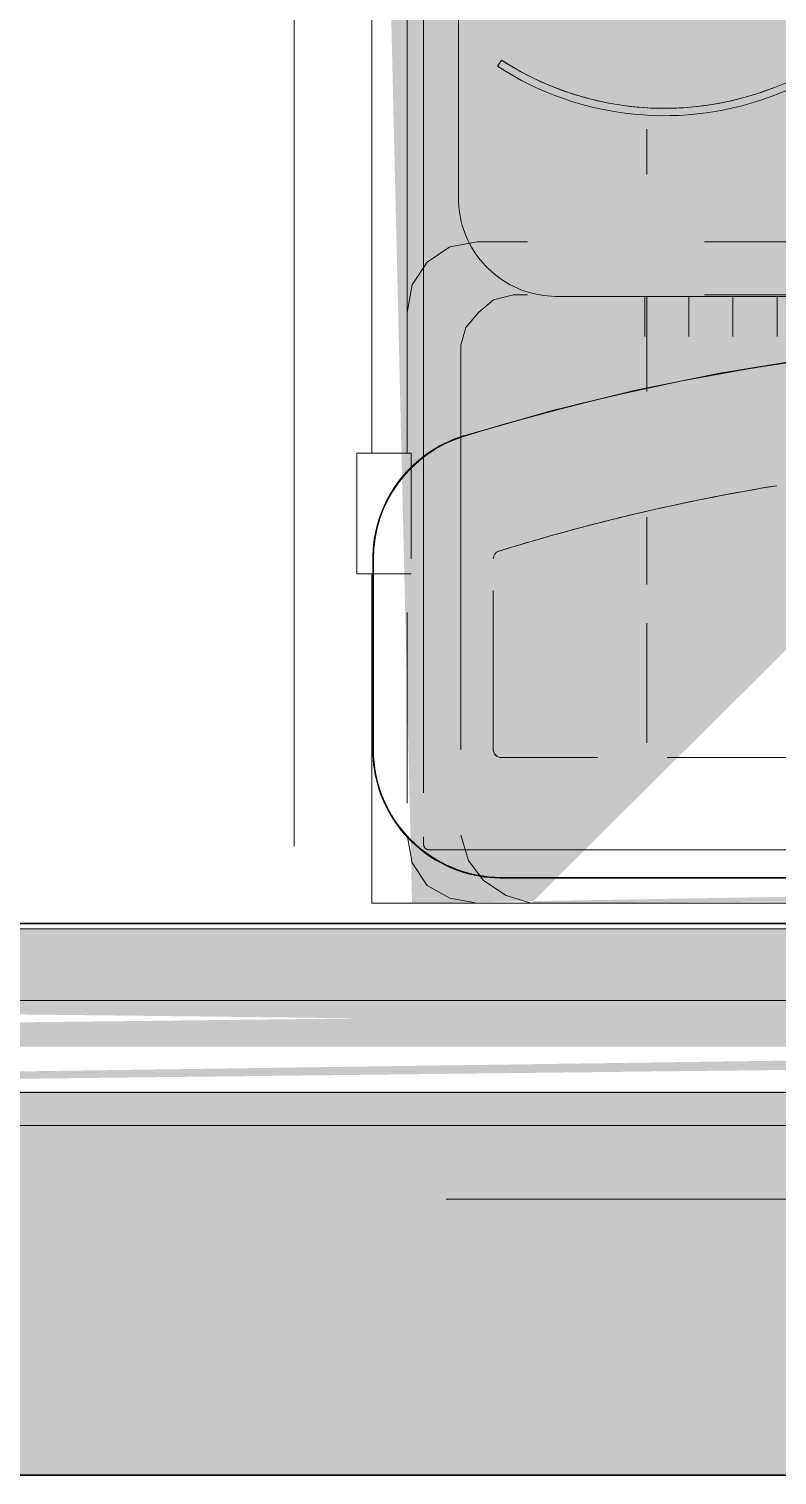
# Model space of a CAD drawing. Header units: metres. Extents: x 5 to 242, y -3 to 162.
# Drawn here: x 186.9233 to 187.1268, y 80.4457 to 80.8389 of the extents above; entities that cross this region are included whole.
import ezdxf

# ---------------------------------------------------------------- set-up
doc = ezdxf.new("R2010")
doc.units = ezdxf.units.M
doc.linetypes.add('IMPORT-Dashed _3_', pattern=[0.75, 0.5, -0.25])
doc.layers.add('1053_ARQ_BASE_MATADOURO_dwg', color=7, linetype='Continuous', lineweight=5, true_color=0x767676)
for name, color, linetype, lineweight in [('A-EQUIPAMENTOS', 7, 'Continuous', 5), ('A-PAREDE', 7, 'Continuous', 30), ('A-WALL', 7, 'Continuous', 9), ('A_lay', 7, 'Continuous', 5), ('A_PROJEÇÃO', 7, 'IMPORT-Dashed _3_', 5), ('P-PIPE', 7, 'Continuous', 5), ('P-SANR-FIXT', 7, 'Continuous', 5)]:
    doc.layers.add(name, color=color, linetype=linetype, lineweight=lineweight)

# ---------------------------------------------------------------- blocks, each defined once
blk = doc.blocks.new('UT_Bacia com caixa acoplada - UT_Bacia com caixa acoplada-V42-TÉRREO 1_20')
at = {"layer": 'P-SANR-FIXT', "color": 9, "true_color": 0xc0c0c0}
for p, q in [((0.1649999999997719, -0.01229811905153783), (-0.1650000000001877, -0.01229811905153783)), ((-0.1649999999999998, -0.01245945945945865), (0.165, -0.01245945945945865)), ((0.165, -0.01249999999999924), (-0.1649999999999998, -0.01249999999999924)), ((0.1672043461841086, -0.09040602553505615), (0.1672043461841085, -0.04729894077870246)), ((0.1672043461841087, -0.09040602553505615), (0.1672043461841086, -0.04729894077870244)), ((0.1997989407787032, -0.09910397061031756), (0.1997989407787032, -0.04729894077870239)), ((0.1998394813192438, -0.04729894077870239), (0.1998394813192439, -0.09910397061031756)), ((0.2000008217270745, -0.09910397061041332), (0.2000008217270745, -0.04729894077877107)), ((0.1861473656077662, -0.4288368561510161), (0.1861473656077662, -0.09910397061041332)), ((0.08999999999999939, -0.1595600000000009), (0.08999999999999939, -0.1704400000000009)), ((0.08999999999999939, -0.1595600000000009), (0.08999999999999939, -0.1704400000000009)), ((0.08999999999999937, -0.1689100000000008), (0.08999999999999937, -0.1610900000000008)), ((0.08999999999999937, -0.1689100000000008), (0.08999999999999937, -0.1610900000000008)), ((0.1019999999999994, -0.1704400000000009), (0.1019999999999994, -0.1595600000000009)), ((0.1019999999999994, -0.1704400000000009), (0.1019999999999994, -0.1595600000000009)), ((0.1019999999999994, -0.1595600000000009), (0.1019999999999994, -0.1704400000000009)), ((0.1019999999999994, -0.1595600000000009), (0.1019999999999994, -0.1704400000000009)), ((0.1139999999999994, -0.1595600000000009), (0.1139999999999994, -0.1704400000000009)), ((0.1139999999999994, -0.1595600000000009), (0.1139999999999994, -0.1704400000000009)), ((0.1139999999999994, -0.1704400000000009), (0.1139999999999994, -0.1595600000000009)), ((0.1139999999999994, -0.1704400000000009), (0.1139999999999994, -0.1595600000000009)), ((0.1259999999999994, -0.1704400000000009), (0.1259999999999994, -0.1595600000000009)), ((0.1259999999999994, -0.1704400000000009), (0.1259999999999994, -0.1595600000000009)), ((0.1499999999997926, -0.1704735377196123), (-0.1500000000002085, -0.1704735377196123)), ((0.1766577445154922, -0.4410690897938023), (0.1766577445154922, -0.1971312822352426)), ((0.1660384845797292, -0.2330115966159581), (0.164950215291877, -0.2346895924315421))]:
    blk.add_line(p, q, dxfattribs=at)
at = {"layer": 'P-SANR-FIXT', "color": 254, "true_color": 0xe0e0e0}
for p, q in [((0.1578785708288047, -0.02000242522442441), (-0.1614509860301532, -0.02000242522442441)), ((0.123910482490763, -0.02000242522442441), (0.1083004234524375, -0.02000242522442441)), ((0.1254039361194693, -0.2159388807705402), (0.1254039361194693, -0.2035675555669597))]:
    blk.add_line(p, q, dxfattribs=at)
at = {"layer": 'P-SANR-FIXT', "color": 254, "true_color": 0xd3d3d3}
for p, q in [((0.1640177765609744, -0.02000242522442441), (0.1687494039051831, -0.02000242522442441)), ((0.1791942856514179, -0.02000242522442441), (0.1649999999997719, -0.02000242522442441)), ((0.1687494039051831, -0.02000242522442441), (0.1691056121095509, -0.02000242522442441)), ((0.1861144886482907, -0.02117691636875898), (0.1861257545822315, -0.0212352450376573)), ((0.1861257545822315, -0.0212352450376573), (0.186134678980289, -0.02129397756692797)), ((0.186134678980289, -0.02129397756692797), (0.186141247564973, -0.02135301999717776)), ((0.186141247564973, -0.02135301999717776), (0.1861454498280713, -0.02141227787321623)), ((0.1861454498280713, -0.02141227787321623), (0.1861472790468677, -0.02147165639486011)), ((0.1861473656077662, -0.02356000000003969), (0.1861473656077662, -0.02148769150350818)), ((0.1861473656077662, -0.09910397061041332), (0.1861473656077662, -0.03550016951453327)), ((0.1199188116889888, -0.04509459459459393), (-0.1198088111201021, -0.04509459459459392)), ((0.1199188116889889, -0.04509459459459381), (-0.1198088111201021, -0.04509459459459381)), ((0.165, -0.04509459459459395), (0.1388199836378608, -0.04509459459459395)), ((0.165, -0.04509459459459381), (0.1388199836378608, -0.04509459459459381)), ((0.1672043461841085, -0.04729894077870246), (0.1672043461841086, -0.09040602553505615)), ((0.1672043461841086, -0.04729894077870245), (0.1672043461841087, -0.09040602553505615)), ((0.1254039361194693, -0.1705494989545294), (0.1254039361194693, -0.1446237028165164)), ((0.164950215291877, -0.2346895924315421), (0.1660384845797293, -0.2330115966159581))]:
    blk.add_line(p, q, dxfattribs=at)
at = {"layer": 'P-SANR-FIXT', "color": 254, "true_color": 0xe9e9e9}
for p, q in [((-0.1198088111201021, -0.04509459459459392), (0.1199188116889888, -0.04509459459459393)), ((-0.1198088111201021, -0.04509459459459381), (0.1199188116889888, -0.04509459459459381)), ((0.1388199836378608, -0.04509459459459395), (0.165, -0.04509459459459395)), ((0.1388199836378608, -0.04509459459459381), (0.165, -0.04509459459459381)), ((0.1254039361194693, -0.08160507972344767), (0.1254039361194693, -0.04908992771106514)), ((0.1254039361194693, -0.1104427180018647), (0.1254039361194693, -0.09214260642078825))]:
    blk.add_line(p, q, dxfattribs=at)
at = {"layer": 'P-SANR-FIXT', "color": 9, "true_color": 0xc0c0c0, "flags": 128}
for points in [[(0.2000008217270745, -0.04729894077877107), (0.1999728248028125, -0.04589928122188795), (0.1998888788194901, -0.04450186082174368), (0.1997491180725909, -0.04310891515284875), (0.1995537661494702, -0.04172267263114755), (0.199303135571611, -0.04034535094890798), (0.1989976272945296, -0.03897915352714481), (0.1986377300660253, -0.03762626599008145), (0.1982240196452687, -0.03628885266934304), (0.1977571578805106, -0.03496905314079141), (0.1972378916508176, -0.03366897880231846), (0.196667051671696, -0.0323907094954393), (0.1960455511650187, -0.03113629017837793), (0.1953743843990778, -0.02990772765431848), (0.1946546250977925, -0.02870698736140585), (0.1938874247223976, -0.02753599022782237), (0.1930740106296344, -0.02639660959935591), (0.1922156841086595, -0.02529066824181573), (0.1913138182990293, -0.02421993542543441), (0.1903698559930861, -0.02318612409437447), (0.1893853073298149, -0.02219088812626014), (0.1883617473767059, -0.0212358196862393), (0.1873008136111268, -0.02032244668021849), (0.1862042033012051, -0.01945223030997422), (0.1850736707894081, -0.01862656273623907), (0.183911024686306, -0.01784676485087148), (0.1827181249778438, -0.017114084164208), (0.1814968800491719, -0.01642969280905327), (0.1802492436316887, -0.01579468566560463), (0.1789772116771754, -0.01521007860966765), (0.1776828191658158, -0.01467680688804358), (0.1763681368490707, -0.01419572362157378), (0.1750352679386335, -0.01376759844090047), (0.1736863447402215, -0.01339311625508217), (0.1723235252430117, -0.01307287615555888), (0.1709489896679112, -0.01280739045837781), (0.1695649369784031, -0.01259708388377858), (0.1681735813633943, -0.01244229287757335), (0.1667771486953909, -0.01234326507238147), (0.1653778729682985, -0.01230015889135211), (0.1649999999997719, -0.01229811905153783)], [(0.1753658744907516, -0.1325345878290164), (0.1766944510208137, -0.1320933224818069), (0.1780043189237469, -0.1315992812090213), (0.1792933826908026, -0.131053254371225), (0.1805595800945728, -0.1304561154948422), (0.1818008854892232, -0.1298088198747895), (0.1830153130512626, -0.1291124030458488), (0.1842009199553067, -0.1283679791265908), (0.1853558094837259, -0.1275767390363346), (0.1864781340590889, -0.1267399485904107), (0.1875660982016205, -0.1258589464751125), (0.1886179614009994, -0.1249351421058027), (0.1896320409005574, -0.1239700133725397), (0.1906067143888878, -0.1229651042753038), (0.1915404225969258, -0.1219220224542283), (0.1924316717902395, -0.1208424366178859), (0.1932790361605559, -0.1197280738731628), (0.194081160105707, -0.1185807169629607), (0.1948367603981362, -0.1174022014131791), (0.1955446282387766, -0.1161944125976437), (0.196203631190203, -0.1149592827207007), (0.1968127149880864, -0.1136987877266278), (0.1973709052283186, -0.1124149441386324), (0.197877308925509, -0.1111098058324966), (0.1983311159420227, -0.1097854607509677), (0.1987316002832631, -0.1084440275640227), (0.1990781212597525, -0.1070876522782643), (0.1993701245117154, -0.105718504804942), (0.1996071428964402, -0.1043387754879859), (0.1997887972350938, -0.1029506715998834), (0.1999147969194044, -0.1015564138107349), (0.1999849403765493, -0.1001582326356878), (0.2000008217270745, -0.09910397061041332)], [(-0.1753658744910288, -0.1325345878290164), (-0.1526089801758157, -0.1390949596619823), (-0.1296079440471254, -0.1447400508452551), (-0.1063995628563222, -0.1494608304373936), (-0.08302096506223279, -0.1532497461979356), (-0.05950955143430838, -0.1561007366701151), (-0.03590293521861895, -0.1580092408771847), (-0.0122388819655087, -0.1589722056195879), (0.01144475088794461, -0.1589880903591926), (0.03511007458128479, -0.1580568696837236), (0.05871922964503974, -0.1561800333476513), (0.08223444646754179, -0.1533605838887061), (0.1056181057180125, -0.1496030318247302), (0.1288327985301348, -0.1449133884373125), (0.1518413863474238, -0.1392991561555126), (0.1746070603375298, -0.1327693165533268), (0.1753658744907516, -0.1325345878290164)], [(0.1766577445154922, -0.1971312822352426), (0.1766364211632263, -0.1960652567811565), (0.1765724852192725, -0.1950009367404378), (0.176466038967275, -0.1939400247979753), (0.1763172526989532, -0.1928842181866208), (0.1761263644402145, -0.1918352059718094), (0.175893679571648, -0.1907946663492771), (0.1756195703396581, -0.1897642639603819), (0.1753044752603157, -0.1887456472291868), (0.1749488984184223, -0.187740445725184), (0.1745534086613723, -0.1867502675563055), (0.1741186386880887, -0.1857766967963775), (0.1736452840378854, -0.1848212909510376), (0.1731341019774529, -0.18388557846572), (0.1725859102887403, -0.1829710562808363), (0.1720015859617528, -0.1820791874367846), (0.171382063790601, -0.181211398733571), (0.1707283348786252, -0.1803690784477443), (0.1700414450527307, -0.179553574112328), (0.1693224931899862, -0.1787661903600951), (0.1685726294598095, -0.1780081868373252), (0.1677930534847914, -0.1772807761876968), (0.1669850124197416, -0.176585122113244), (0.1661497989581039, -0.175922337512103), (0.1652887492631089, -0.1752934826981049), (0.1644032408308693, -0.1746995637049193), (0.1634946902856973, -0.1741415306762032), (0.1625645511148509, -0.1736202763457062), (0.1616143113425693, -0.1731366346093413), (0.160645491149637, -0.1726913791904686), (0.1596596404419397, -0.1722852224028975), (0.158658336370092, -0.1719188140109132), (0.157643180806929, -0.1715927401897246), (0.1566157977850788, -0.1713075225878571), (0.1555778308978039, -0.1710636174926689), (0.1545309406712902, -0.1708614151002394), (0.1534768019060263, -0.1707012388912212), (0.1524171009996088, -0.1705833451135592), (0.1513535332469561, -0.1705079223720058), (0.1502878001301255, -0.1704750913267897), (0.1499999999997926, -0.1704735377196123)]]:
    blk.add_lwpolyline(points, dxfattribs=at)
at = {"layer": 'P-SANR-FIXT', "color": 254, "true_color": 0xe0e0e0, "flags": 128}
for points in [[(0.1213221542356063, -0.02000242522442441), (0.1283807902792138, -0.02000242522442441), (0.1351368343959097, -0.02000242522442441), (0.1415794783567147, -0.02000242522442441), (0.1476984153053283, -0.02000242522442441), (0.1534838562483408, -0.02000242522442441), (0.1589265457143589, -0.02000242522442441), (0.1640177765609744, -0.02000242522442441)], [(0.1761361094001229, -0.02000242522442441), (0.1780263364693143, -0.02000242522442441), (0.1796845832605668, -0.02000242522442441), (0.181108196933068, -0.02000242522442441), (0.1822949000085722, -0.02000242522442441)]]:
    blk.add_lwpolyline(points, dxfattribs=at)
at = {"layer": 'P-SANR-FIXT', "color": 254, "true_color": 0xd3d3d3, "flags": 128}
for points in [[(0.1691056121095509, -0.02000242522442441), (0.1716721765500515, -0.02000242522442441), (0.1740169260131963, -0.02000242522442441), (0.1761361094001229, -0.02000242522442441)], [(0.1822949000085722, -0.02000242522442441), (0.183242794015101, -0.02000242522442441), (0.1839503625245157, -0.02000242522442441), (0.1844164735785555, -0.02000242522442441), (0.1846403814983514, -0.02000242522442441)], [(0.1846620993287517, -0.02000242522442441), (0.1845408012871882, -0.02000242522442441), (0.1841771012140889, -0.02000242522442441), (0.1835715809516696, -0.02000242522442441), (0.1827252092032715, -0.02000242522442441), (0.1826626773281929, -0.02000242522442441)], [(0.1846620993287517, -0.02000242522442441), (0.1847214941382419, -0.02000361327901428), (0.1847807939287577, -0.02000717554227413), (0.1848399038333766, -0.02001310631510023)], [(0.1848399038333766, -0.02001310631510023), (0.1848987292885868, -0.02002139610970535), (0.184957176186339, -0.02003203166417243), (0.185015151024158, -0.02004499596386941), (0.1850725610545607, -0.02006026826868547), (0.1851293144336432, -0.02007782414615813), (0.1851853203684197, -0.0200976355105604), (0.1852404892609739, -0.02011967066815596), (0.1852947328530259, -0.02014389436716701), (0.1853479643664803, -0.02017026785501894), (0.1854000986420324, -0.02019874893960459), (0.1854510522763896, -0.02022929205734035), (0.1855007437540866, -0.02026184834579617), (0.1855490935797163, -0.02029636572173131), (0.1855960244036465, -0.02033278896481297), (0.1856414611467662, -0.02037105980556244), (0.1856853311201034, -0.02041111701884547), (0.1857275641405617, -0.02045289652172887), (0.1857680926447171, -0.02049633147570312), (0.1858068517954063, -0.02054135239431071), (0.1858437795863756, -0.02058788725368522), (0.1858788169411069, -0.02063586160787236), (0.1859119078072097, -0.02068519870810124), (0.1859429992462381, -0.0207358196256595), (0.1859720415187956, -0.02078764337781777), (0.1859989881632639, -0.0208405870577044), (0.1860237960706505, -0.02089456596653654), (0.1860464255538926, -0.02094949374980152), (0.1860668404103683, -0.02100528253468565), (0.186085007980805, -0.02106184307096828)], [(0.186085007980805, -0.02106184307096828), (0.1861008992009796, -0.02111908487385626), (0.1861144886482907, -0.02117691636875898)]]:
    blk.add_lwpolyline(points, dxfattribs=at)
at = {"layer": 'P-SANR-FIXT', "color": 9, "true_color": 0xc0c0c0}
for centre, radius, start, end in [((0.165, -0.04729894077870246), 0.03483948131924385, 4.325554366790383e-13, 90.00000000000038), ((0.165, -0.04729894077870246), 0.03479894077870322, 5.088887490341627e-14, 90.00000000000006), ((0.165, -0.0991039706103174), 0.03479894077870308, 287.2271624347441, 359.9999999999994), ((0.1650000000000001, -0.0991039706103174), 0.03483948131924375, 287.2271624347441, 1.653888434361028e-13), ((1.624300693947589e-15, 0.4330317257974887), 0.5919690886741391, 252.7728375652484, 287.2271624347505), ((1.658140291738164e-15, 0.4330317257974888), 0.5919285481335987, 252.7728375652481, 287.2271624347501), ((0.1206777970490052, -0.3029529656485584), 0.08336298384423607, 57.03445195537844, 111.5924867469914), ((0.1206777970490052, -0.3029529656485584), 0.08136298384423604, 57.03445195537801, 111.5924867469908), ((0.1206777970490052, -0.3029529656485584), 0.08136298384423603, 70.6739606532814, 111.5924867469904), ((6.728626816130802e-17, 0.001961168904827609), 0.2465634715555092, 248.407513253009, 291.5924867469887), ((6.728626816130802e-17, 0.001961168904827609), 0.2445634715555092, 248.4075132530095, 291.5924867469886)]:
    blk.add_arc(centre, radius, start, end, dxfattribs=at)
at = {"layer": 'P-SANR-FIXT', "color": 254, "true_color": 0xd3d3d3}
for centre, radius, start, end in [((0.165, -0.04729894077870246), 0.002204346184108549, 359.9999999999989, 90.00000000000064), ((0.165, -0.04729894077870246), 0.002204346184108624, 1.78111062161957e-13, 90.00000000000018), ((0.165, -0.04729894077870246), 0.002204346184108627, 2.735277026058625e-13, 90.00000000000027), ((0.165, -0.04729894077870246), 0.002204346184108552, 59.99999999999987, 75.00000000000088), ((0.165, -0.04729894077870246), 0.002204346184108584, 15.00000000000001, 60.00000000000012), ((1.632760593395233e-15, 0.4330317257974887), 0.5593339535390045, 279.2687003797514, 287.2271624347505), ((1.632760593395233e-15, 0.4330317257974887), 0.5593339535390046, 279.2687003797511, 287.2271624347502), ((0.1650000000000001, -0.0991039706103174), 0.002204346184108494, 287.227162434752, 0), ((0.1650000000000001, -0.0991039706103174), 0.002204346184108472, 287.2271624347521, 5.311526318044073e-13), ((0.1650000000000001, -0.0991039706103174), 0.002204346184108624, 287.2271624347434, 359.9999999999993), ((0.1650000000000001, -0.0991039706103174), 0.002204346184108624, 287.2271624347434, 359.9999999999993), ((0.1206777970490052, -0.3029529656485584), 0.08336298384423603, 57.03445195537769, 111.5924867469907), ((6.728626816130802e-17, 0.001961168904827609), 0.2465634715555092, 248.4075132530093, 291.5924867469886), ((6.728626816130802e-17, 0.001961168904827609), 0.2445634715555092, 248.4075132530101, 291.5924867469892), ((0.1206777970490052, -0.3029529656485584), 0.08136298384423615, 62.59506520185842, 70.67396065328143)]:
    blk.add_arc(centre, radius, start, end, dxfattribs=at)
at = {"layer": 'P-SANR-FIXT', "color": 254, "true_color": 0xe9e9e9}
for centre, radius, start, end in [((0.165, -0.04729894077870246), 0.002204346184108559, 75.00000000000095, 90.0000000000008), ((1.632760593395233e-15, 0.4330317257974887), 0.5593339535390041, 279.2687003797519, 286.4093432401468), ((1.632760593395233e-15, 0.4330317257974887), 0.5593339535390042, 279.2687003797515, 286.4093432401464)]:
    blk.add_arc(centre, radius, start, end, dxfattribs=at)
at = {"layer": 'P-SANR-FIXT', "color": 254, "true_color": 0xe0e0e0}
for centre, radius, start, end in [((0.165, -0.04729894077870246), 0.002204346184108559, 359.9999999999993, 14.99999999999991), ((0.1206777970490052, -0.3029529656485584), 0.08136298384423617, 57.0344519553785, 62.59506520185845)]:
    blk.add_arc(centre, radius, start, end, dxfattribs=at)
at = {"layer": 'P-SANR-FIXT', "color": 7, "true_color": 0xefefef}
for radius, start, end in [(0.559333953539004, 286.4093432401468, 287.2271624347509), (0.5593339535390041, 286.4093432401464, 287.2271624347505)]:
    blk.add_arc((1.632760593395233e-15, 0.4330317257974887), radius, start, end, dxfattribs=at)
blk = doc.blocks.new('1053_ARQ_BASE_MATADOURO_dwg_acoplada-V29-TÉRREO 1_20')
at = {"layer": 'A-EQUIPAMENTOS', "true_color": 0xe2e2e2}
h = blk.add_hatch(color=254, dxfattribs=at)
h.paths.add_polyline_path([(-0.1885099766816584, -0.005489760915197258), (0.1997696624139171, -0.01211105753206139), (0.1898451445145063, -0.4911843262678071), (0.1579562819842104, -0.5759980345191718), (0.08918642130631889, -0.6372831537855497), (-0.006446491417585276, -0.665184009711747), (-0.05176956093180161, -0.6517116097250217), (-0.1284281855669982, -0.6100820417830288), (-0.1797985946134686, -0.5348199006636722), (-0.2002434054815254, -0.4708895570783141), (-0.1892933772916768, -0.005489761054150767)])
h.paths.add_polyline_path([(-0.1568787479348426, -0.005489755305356448), (-0.0729113521983163, -0.08890039078497412), (0.1614509863917789, -0.007528870496138916), (-0.02455669331173558, -0.006337366705074601)])
at = {"layer": 'A-EQUIPAMENTOS', "color": 9, "true_color": 0xc3c3c3}
for p, q in [((-0.1892933753604655, -0.01642663219991355), (-0.1906604850181207, -0.02394573531674014)), ((-0.1906604850181207, -0.03268926671424615), (-0.1906604850182594, -0.0845333727672114)), ((-0.1760182858090917, -0.1257954048070655), (-0.1760182858090917, -0.09910409123488116))]:
    blk.add_line(p, q, dxfattribs=at)
at = {"layer": 'A-EQUIPAMENTOS', "color": 254, "true_color": 0xd5d5d5}
for p, q in [((-0.1760182858090917, -0.04729906140323892), (-0.1760182858092303, -0.09910409123488116)), ((-0.2004605052429059, -0.0950354375113473), (-0.1895236279822184, -0.095035437511278)), ((-0.10978124587692, -0.1709100235076092), (-0.02426911381656792, -0.1709100235074706))]:
    blk.add_line(p, q, dxfattribs=at)
at = {"layer": 'A-EQUIPAMENTOS', "color": 253, "true_color": 0xaaaaaa}
blk.add_line((-0.1906604850184977, -0.4897107035868942), (-0.1906604850184977, -0.1626860492531819), dxfattribs=at)
at = {"layer": 'A-EQUIPAMENTOS', "color": 253, "true_color": 0xaaaaaa, "flags": 128}
for points in [[(-0.2002302526212916, -0.4897107035870079), (-0.200230252621153, -0.127846069293479), (-0.2043315815939801, -0.127846069293479), (-0.2043315815939801, -0.0950354375113473), (-0.2002302526212916, -0.095035437511278), (-0.2002302526212916, -0.005489754939156774), (-0.1758182758469047, -0.005489754939156774), (-0.1743064813423105, -0.005489754939226077), (-0.1722558168558277, -0.005489754939226077), (-0.1700770061748725, -0.005489754939226077), (-0.1626860492527954, -0.005489754939226077), (4.158209776505828e-13, -0.005489754939156774), (0.1640531589111437, -0.005489754939226077), (0.1715111766029339, -0.005489754939156774), (0.1977190828924118, -0.005489754939156774), (0.1997697473787561, -0.005489754939156774), (0.1997697473787561, -0.007251202221353378), (0.1997697473787561, -0.009217759092058441), (0.1997697473787561, -0.04729899475628427)], [(-0.1715209498117791, -0.005489754939226077), (-0.1790400529286057, -0.006856864596742708), (-0.185192046387777, -0.0102746387408115), (-0.1892933753604655, -0.01642663219991355)], [(-0.1568787506028886, -0.005489754939226077), (-0.163714298890749, -0.007540419425570326), (-0.1698662923499203, -0.01164174839832813), (-0.1702183234139844, -0.01211112315041355)], [(-0.1895236279820798, -0.0991040936300793), (-0.1895236279820798, -0.127846069293479), (-0.2004605052427673, -0.127846069293479)], [(-0.1906604850181207, -0.127846069293479), (-0.1906604850181207, -0.1661251397060238), (-0.1892933753604655, -0.1736442428226425), (-0.1851920463876384, -0.1797962362818831), (-0.1790400529284671, -0.1838975652546409)]]:
    blk.add_lwpolyline(points, dxfattribs=at)
at = {"layer": 'A-EQUIPAMENTOS', "color": 9, "true_color": 0xc3c3c3, "flags": 128}
for points in [[(-0.1702183234139844, -0.01211112315041355), (-0.1739676213227475, -0.01711018702867186), (-0.1760182858092303, -0.02394573531667083)], [(-0.1760182858092303, -0.09910409123488116), (-0.1760182858090917, -0.1572389269316113), (-0.1746511761515751, -0.1620238107331967), (-0.171233402007437, -0.1661251397059545), (-0.1671320730347485, -0.169542913849954), (-0.1616636344044047, -0.1709100235076092), (-0.1578785414911101, -0.1709100235075399)], [(-0.1790400529284671, -0.1838975652546409), (-0.1715209498117791, -0.1852646749122961), (-0.1578785389451768, -0.1852646749122268)]]:
    blk.add_lwpolyline(points, dxfattribs=at)
at = {"layer": 'A-EQUIPAMENTOS', "color": 254, "true_color": 0xd5d5d5, "flags": 128}
blk.add_lwpolyline([(-0.1097812433309868, -0.1852646749122268), (-0.02455666162091002, -0.1852646749122268), (-0.0002302526211984514, -0.1852646749122268), (0.02409615637851312, -0.1852646749122268), (0.1097813070986584, -0.1852646749122961)], dxfattribs=at)
blk = doc.blocks.new('1053_ARQ_BASE_MATADOURO_dwg_arq geral tgov-4039641-TÉRREO 1_20')
at = {"layer": 'A_lay', "true_color": 0xaaaaaa}
h = blk.add_hatch(dxfattribs=at)
h.set_pattern_fill('FP_8', color=253, style=0, pattern_type=2)
h.set_pattern_definition([(90, (-0.43, 0), (-0.6125, 3.750480822388769e-17), []), (180, (-0.43, 0), (-7.500961644777538e-17, -0.6125), [])])
h.paths.add_polyline_path([(30.45135993058863, -2.584848027676195), (30.76345195283889, -2.572539985487746), (30.74766419509243, -2.56639204733056), (30.52698531870283, -2.509715163616725), (30.45341532448195, -2.582797365262857)])
h.paths.add_polyline_path([(28.84005279478163, -2.59033772349337), (28.85370330945339, -2.54323199359505), (28.85640653630269, -2.59033772349337), (29.24822966556543, -2.59033772349337), (29.24822966556543, -1.3603377230464), (28.81753133192513, -1.778167526116999), (28.80982346122629, -1.770459655671398), (29.24822966556543, -1.340337723493412), (29.54822966561214, -1.346195587888156), (29.54822966561228, -1.3603377230464), (29.26822966558406, -1.3603377230464), (29.26822966558406, -2.59033772349337), (30.14822966558871, -2.580063052475287), (30.14822966558871, -1.3603377230464), (29.72396559687341, -1.784601790830404), (29.70982346124972, -1.770459655671883), (30.14822966558857, -1.340337723493412), (30.2623718011893, -1.346195587888156), (30.6079992948502, -1.707674874692616), (30.60178305616152, -1.713891113176722), (30.24822966742807, -1.360337724908931), (30.16822966560735, -1.3603377230464), (30.16822966560735, -2.590337723493024), (30.40799939607521, -2.567311155746455), (30.41820388118748, -2.097990869709961), (30.44981277353388, -2.014339805767708), (30.51858262361762, -1.953054674613216), (30.61592519178534, -1.92608732079235), (30.65405675880409, -1.936538020983819), (30.7361972746959, -1.980255793894752), (30.78756765724972, -2.055517881236328), (30.80799932581718, -2.119387744141731), (30.80799941195643, -2.578783549192767), (31.04720073472733, -2.580063141882203), (31.04720073472733, -1.360337724908931), (30.84822966554205, -1.360337724908931), (30.84822966554233, -1.340337725356151), (30.86822966556083, -1.340337725356082), (30.86822966556083, -0.9803377259522433), (30.59822966554207, -0.7203377243129282), (30.59822963857428, 0.7096622213723839), (28.44822966563532, 0.7096622213723839), (28.44822966563532, -0.5203377231953162), (29.74655514128981, -0.5203377231953162), (29.74655514128981, -0.540337722748304), (28.44822966749793, -0.5403377246109742), (28.44822966563532, -1.340337723493412), (28.64822966558871, -1.346195587888156), (28.64822966558871, -1.3603377230464), (28.44822966563532, -1.3603377230464), (28.44822966563532, -2.59033772349337), (28.79899954142287, -2.59033772349337)])
h.paths.add_polyline_path([(29.54930888942919, -2.584847933124811), (29.86140999629512, -2.572539986336437), (29.84562216787893, -2.566391957923644), (29.62494320148515, -2.509715163616725), (29.55137325356857, -2.582797275855941)])
h.paths.add_polyline_path([(29.26822966558406, -2.59033772349337), (29.50595736886157, -2.567318658695845), (29.51616185384978, -2.097990780334994), (29.5477707462038, -2.014339716360723), (29.62071925317534, -1.944875145602805), (29.70158275586162, -1.924894119494962), (29.75214450561579, -1.931542100207899), (29.86414381805065, -2.014339660960617), (29.90595729860353, -2.119235540060536), (29.90595738474279, -2.578778931919195), (29.8694414306667, -2.58484800406581), (29.49236242317158, -2.585960211195833)])
h.paths.add_polyline_path([(28.84822966554389, -2.447849694610958), (28.84005279479369, -2.336813848257499), (28.84822966554389, -2.28836770349265), (28.85640653629188, -2.305361665785167), (28.85370330945339, -2.413922048058023)])
h.paths.add_polyline_path([(28.84005279478814, -2.305361665785167), (28.80982346122629, -2.292867857045989), (28.83455464315131, -2.301346700123581)])
h.paths.add_polyline_path([(28.90886239910491, -2.222328155429819), (28.86407571375929, -2.180331684099847), (28.89745978966144, -2.202349331300853), (28.90599017772426, -2.216241554103171)])
at = {"layer": 'A-PAREDE', "color": 253, "true_color": 0xaaaaaa}
for p, q in [((31.04822966561187, -2.590337723493576), (28.44822966563516, -2.590337723493576)), ((31.04822966561187, -2.740337723866105), (28.44822966563516, -2.740337723866105))]:
    blk.add_line(p, q, dxfattribs=at)
at = {"layer": 'A_PROJEÇÃO', "color": 253, "true_color": 0xaaaaaa, "flags": 128}
blk.add_lwpolyline([(30.61822966556065, -2.645337723195553), (30.61822966556065, -2.665337722748518), (30.58822966553271, -2.665337722748518), (30.58822966553271, -2.645337723195553), (30.17822966550012, -2.645337723195553), (30.17822966550012, -2.665337722748518), (30.58822966553271, -2.665337722748518), (30.58822966553271, -2.645337723195553)], close=True, dxfattribs=at)
at = {"extrusion": (0, 0, -1), "zscale": -1, "rotation": 179.9999898619997}
blk.add_blockref('1053_ARQ_BASE_MATADOURO_dwg_acoplada-V29-TÉRREO 1_20', (-30.60822966555132, -2.590337812900741), dxfattribs=at)
blk = doc.blocks.new('1053_ARQ_BASE_MATADOURO_dwg-3625622-TÉRREO 1_20')
blk.add_blockref('1053_ARQ_BASE_MATADOURO_dwg_arq geral tgov-4039641-TÉRREO 1_20', (130.2097949645677, 83.1860339743535))

msp = doc.modelspace()

# ---------------------------------------------------------------- hatches: boundary and pattern name
at = {"layer": 'A-WALL', "true_color": 0xffd4aa, "transparency": 33554483}
h = msp.add_hatch(color=41, dxfattribs=at)
h.paths.add_polyline_path([(193.1567896733182, 80.44569625048727), (193.3067896732253, 80.44569625048727), (193.3067896732253, 80.59419625048731), (180.608289673295, 80.59419625048739), (180.608289673295, 80.44569625048734), (193.1067896704778, 80.44569625048727)])
h.paths.add_polyline_path([(180.9916495211326, 80.54612217728679), (180.7530689953626, 80.55496101205162), (180.756789673295, 80.57027032294408), (181.4402135657446, 80.56143148817927), (181.4402135657446, 80.54612217728679), (181.0563438183661, 80.54612217728679)])
h.paths.add_polyline_path([(184.8236042034415, 80.54612217728679), (184.2233657810785, 80.55496101205162), (184.2233657810785, 80.57027032294401), (184.9105103514603, 80.5614314881792), (184.9067896733183, 80.54612217728679), (184.8867896178859, 80.54612217728679)])
h.paths.add_polyline_path([(183.4037796727828, 80.54612217728679), (183.4037796727828, 80.57027032294401), (184.0915657644921, 80.5614314881792), (184.0915657644921, 80.54612217728679), (183.5155499689334, 80.54612217728679)])
h.paths.add_polyline_path([(181.6303086348507, 80.54612217728686), (181.5720135823309, 80.55496101205162), (181.5720135823309, 80.57027032294408), (182.2597996740402, 80.55976566216547), (182.2597996740402, 80.54612217728686), (182.0622677380857, 80.54612217728686)])
h.paths.add_polyline_path([(185.5968872375716, 80.5501221780309), (185.5037796732485, 80.55896101279572), (185.5145501854306, 80.5742703236882), (186.4988476450706, 80.56543148892338), (186.4988476450706, 80.5501221780309), (185.8567896732717, 80.5501221780309)])
h.paths.add_polyline_path([(186.6306476450707, 80.55012217803105), (186.6306476450707, 80.5742703236882), (187.4008896722841, 80.56543148892338), (187.4008896722841, 80.55012217803105), (186.7395815445961, 80.55012217803105)])
h.paths.add_polyline_path([(188.9581711259396, 80.55012217803105), (188.5643250399451, 80.55896101279586), (188.5643250399451, 80.5742703236882), (189.3329316995258, 80.56543148892338), (189.3329316995258, 80.55012217803105), (188.9595383222338, 80.55012217803105)])
h.paths.add_polyline_path([(188.432525039945, 80.55012217803105), (187.8137796733184, 80.55896101279586), (187.8137796733184, 80.5742703236882), (188.432525039945, 80.56543148892338), (188.432525039945, 80.55137093331231)])
h.paths.add_polyline_path([(189.9328771131869, 80.55012217803105), (189.4647316995257, 80.55896101279586), (189.4647316995257, 80.5742703236882), (189.9597996732952, 80.56543148892338), (189.9597996732952, 80.55012217803105)])
at = {"layer": 'P-PIPE', "true_color": 0x69503c}
for points in [[(187.2408857967827, 80.56219625085956), (187.4008896722841, 80.57302156840693), (187.395369219769, 80.5742613736518), (186.6306476450707, 80.56543148892338), (186.6306476450707, 80.56219625085956), (187.1922329788219, 80.56219625085956)], [(186.6306476450707, 80.55012217803105), (187.4008896722841, 80.55896101279572), (187.4008896722841, 80.56219625085956), (186.6306476450707, 80.55137093331224)]]:
    msp.add_hatch(color=27, dxfattribs=at).paths.add_polyline_path(points)

# ---------------------------------------------------------------- linework, layer by layer
at = {"layer": 'A-WALL', "color": 253, "true_color": 0xaaaaaa}
for p, q in [((187.6557607424333, 80.59569625048718), (185.0557607424333, 80.59569625048721)), ((187.6572607424333, 80.59419625048717), (185.0557607424333, 80.59419625048719))]:
    msp.add_line(p, q, dxfattribs=at)
at = {"layer": 'P-PIPE'}
for p, q in [((187.4008896722841, 80.57469625085963), (186.6306476450707, 80.57469625085963)), ((186.6306476450707, 80.54969625085961), (187.4008896722841, 80.54969625085961))]:
    msp.add_line(p, q, dxfattribs=at)

# ---------------------------------------------------------------- block references
at = {"layer": '1053_ARQ_BASE_MATADOURO_dwg', "color": 253, "true_color": 0xaaaaaa}
msp.add_blockref('1053_ARQ_BASE_MATADOURO_dwg-3625622-TÉRREO 1_20', (26.39876504313851, 0), dxfattribs=at)
at = {"layer": 'P-SANR-FIXT', "color": 9, "true_color": 0xc0c0c0, "rotation": 180}
msp.add_blockref('UT_Bacia com caixa acoplada - UT_Bacia com caixa acoplada-V42-TÉRREO 1_20', (187.216789672284, 80.59569625085973), dxfattribs=at)

doc.saveas('drawing.dxf')
